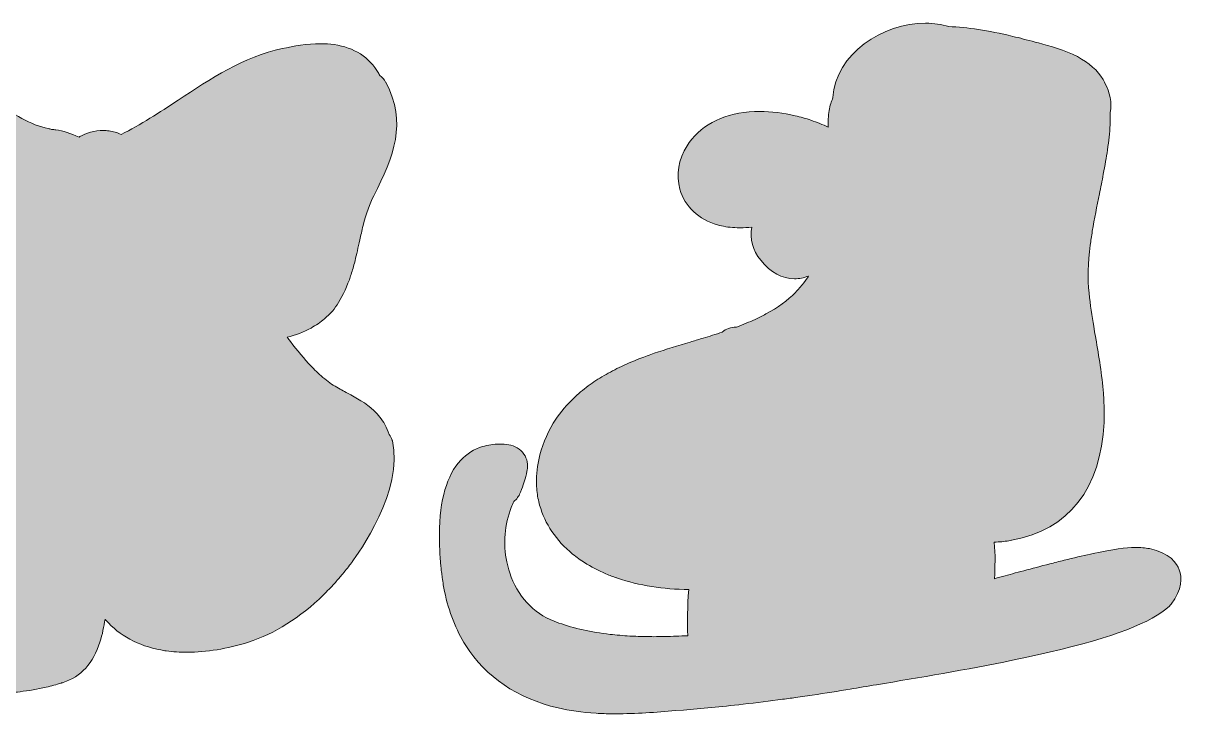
# Model space of a CAD drawing. Header units: inches. Extents: x -812 to 7891, y -3575 to 2748.
# Drawn here: x 4337 to 5096, y -2456 to -2004 of the extents above; entities that cross this region are included whole.
import ezdxf

# ---------------------------------------------------------------- set-up
doc = ezdxf.new("R2010")
doc.units = ezdxf.units.IN
doc.header["$MEASUREMENT"] = 0
doc.layers.add('Layer 1', color=7, linetype='Continuous')

# ---------------------------------------------------------------- blocks, each defined once
blk = doc.blocks.new('block 2')
at = {"layer": 'Layer 1', "true_color": 0xcffff7}
h = blk.add_hatch(color=7, dxfattribs=at)
h.dxf.hatch_style = 2
edge = h.paths.add_edge_path()
edge.add_spline(control_points=[(4610.2, -2359.46), (4609.52, -2351.82), (4609.21, -2344.96), (4609.25, -2338.48), (4609.41, -2315.6), (4614.01, -2299.68), (4623.3, -2289.79), (4627.24, -2285.59), (4632.03, -2282.6), (4637.52, -2280.91), (4640.97, -2279.84), (4644.69, -2279.3), (4648.56, -2279.3), (4650.53, -2279.3), (4652.58, -2279.44), (4654.65, -2279.71), (4658.51, -2280.2), (4662.24, -2282.48), (4664.56, -2285.8), (4666.76, -2288.95), (4667.55, -2292.83), (4666.71, -2296.45), (4666.52, -2297.32), (4666.34, -2298.09), (4666.18, -2298.79), (4664.99, -2303.85), (4664.37, -2305.46), (4662.31, -2310.8), (4662.31, -2310.8), (4662.15, -2311.21), (4662.15, -2311.21), (4661.26, -2313.5), (4659.8, -2315.44), (4657.94, -2316.88), (4657.4, -2318.07), (4656.85, -2319.35), (4656.31, -2320.77), (4651.99, -2331.89), (4650.94, -2344.58), (4653.36, -2356.5), (4653.82, -2358.76), (4654.45, -2361.09), (4655.28, -2363.61), (4660.29, -2378.72), (4670.6, -2389.98), (4684.32, -2395.33), (4685.04, -2395.62), (4685.78, -2395.87), (4686.52, -2396.13), (4686.52, -2396.13), (4687.49, -2396.48), (4687.49, -2396.48), (4697.4, -2400.01), (4708.68, -2402.51), (4721.04, -2403.92), (4725.18, -2404.39), (4729.52, -2404.75), (4733.94, -2405), (4737.61, -2405.2), (4741.15, -2405.33), (4744.49, -2405.38), (4746.23, -2405.41), (4747.97, -2405.43), (4749.72, -2405.43), (4752.14, -2405.43), (4754.65, -2405.4), (4757.18, -2405.35), (4761.81, -2405.25), (4766.7, -2405.06), (4771.95, -2404.78), (4771.5, -2395.57), (4771.7, -2385.9), (4772.61, -2374.54), (4755.87, -2374.41), (4740.17, -2371.91), (4725.91, -2367.11), (4725.68, -2367.03), (4725.44, -2366.96), (4725.21, -2366.89), (4724.65, -2366.71), (4724.1, -2366.54), (4723.56, -2366.34), (4721.34, -2365.55), (4719.06, -2364.63), (4716.42, -2363.45), (4711.47, -2361.24), (4706.81, -2358.67), (4702.57, -2355.81), (4699.83, -2353.96), (4697.15, -2351.89), (4694.59, -2349.64), (4684.2, -2340.54), (4677.19, -2329.26), (4674.31, -2317.02), (4673.59, -2313.92), (4673.11, -2310.57), (4672.91, -2307.05), (4672.56, -2301.2), (4673.02, -2295.32), (4674.27, -2289.56), (4676.11, -2281.09), (4679.32, -2273.05), (4683.81, -2265.66), (4687.13, -2260.2), (4691.2, -2255.07), (4695.91, -2250.39), (4698.84, -2247.48), (4702.06, -2244.69), (4705.48, -2242.11), (4708.71, -2239.66), (4712.16, -2237.33), (4715.74, -2235.19), (4719.29, -2233.06), (4723.07, -2231.02), (4726.97, -2229.14), (4731.21, -2227.09), (4735.67, -2225.15), (4740.6, -2223.23), (4743.95, -2221.93), (4747, -2220.81), (4749.92, -2219.8), (4757.53, -2217.19), (4765.66, -2214.76), (4773.52, -2212.42), (4773.52, -2212.42), (4774.58, -2212.11), (4774.58, -2212.11), (4777.08, -2211.37), (4779.59, -2210.61), (4782.09, -2209.84), (4785.87, -2208.7), (4790.21, -2207.36), (4794.56, -2205.92), (4797, -2203.82), (4800.15, -2202.61), (4803.48, -2202.61), (4803.64, -2202.61), (4803.79, -2202.61), (4803.94, -2202.62), (4808.37, -2200.96), (4812.35, -2199.3), (4816.07, -2197.58), (4818.3, -2196.55), (4820.59, -2195.39), (4823.09, -2194.04), (4830.94, -2189.79), (4837.31, -2185.16), (4842.56, -2179.88), (4844.39, -2178.04), (4846.14, -2176.02), (4847.77, -2173.89), (4848.97, -2172.33), (4850.06, -2170.76), (4851.06, -2169.16), (4848.02, -2170.36), (4844.94, -2170.97), (4841.85, -2170.97), (4833.69, -2170.97), (4826.27, -2166.9), (4819.78, -2158.88), (4814.47, -2152.3), (4812.46, -2144.81), (4813.82, -2137.12), (4811.26, -2137.43), (4808.76, -2137.58), (4806.26, -2137.58), (4805.59, -2137.58), (4804.92, -2137.57), (4804.25, -2137.55), (4800.12, -2137.41), (4796.29, -2136.9), (4792.55, -2135.98), (4792.19, -2135.9), (4791.83, -2135.79), (4791.48, -2135.68), (4779.24, -2132.35), (4770.02, -2123.61), (4766.81, -2112.27), (4764.14, -2102.82), (4765.78, -2092.73), (4771.44, -2083.87), (4772.33, -2082.47), (4773.33, -2081.11), (4774.59, -2079.58), (4784.38, -2067.68), (4799.82, -2061.38), (4819.23, -2061.38), (4826.68, -2061.38), (4834.46, -2062.33), (4842.35, -2064.18), (4845.82, -2065), (4849.28, -2065.98), (4852.62, -2067.11), (4856.54, -2068.43), (4860.34, -2069.94), (4863.96, -2071.61), (4863.88, -2068.11), (4864, -2064.33), (4864.59, -2060.71), (4865.11, -2057.53), (4865.92, -2054.74), (4867.06, -2052.27), (4868.42, -2023.54), (4900.09, -2003.54), (4927.75, -2003.54), (4933.15, -2003.54), (4938.24, -2004.29), (4942.89, -2005.78), (4955.09, -2006.2), (4968.52, -2008.25), (4984.93, -2012.18), (4989.4, -2013.24), (4994.13, -2014.46), (4999.42, -2015.89), (4999.42, -2015.89), (5001.68, -2016.49), (5001.68, -2016.49), (5009.3, -2018.53), (5018.78, -2021.06), (5027.18, -2025.46), (5034.95, -2029.53), (5040.47, -2034.46), (5044.04, -2040.53), (5044.35, -2041.04), (5044.62, -2041.56), (5044.9, -2042.07), (5044.9, -2042.07), (5045.01, -2042.3), (5045.01, -2042.3), (5048.63, -2049.08), (5049.89, -2055.69), (5048.75, -2061.97), (5048.75, -2061.97), (5048.74, -2062.48), (5048.74, -2062.48), (5048.68, -2067.53), (5048.62, -2072.75), (5048.02, -2078.21), (5047.74, -2080.72), (5047.38, -2083.42), (5046.89, -2086.72), (5046.19, -2091.49), (5045.3, -2096.66), (5044.17, -2102.52), (5043.34, -2106.83), (5042.46, -2111.19), (5041.6, -2115.41), (5039.97, -2123.45), (5038.29, -2131.75), (5036.97, -2139.85), (5036.43, -2143.14), (5036, -2146.1), (5035.64, -2148.89), (5034.12, -2160.92), (5033.86, -2170.9), (5034.82, -2180.3), (5035.59, -2187.93), (5036.8, -2195.59), (5037.88, -2202.07), (5037.88, -2202.07), (5038.2, -2204), (5038.2, -2204), (5038.54, -2206.05), (5038.89, -2208.09), (5039.24, -2210.14), (5041.24, -2221.78), (5043.31, -2233.81), (5044.28, -2246.01), (5044.36, -2247.04), (5044.41, -2248.06), (5044.46, -2249.08), (5044.46, -2249.08), (5044.52, -2250.27), (5044.52, -2250.27), (5044.79, -2255.32), (5044.83, -2260.3), (5044.63, -2265.08), (5042.78, -2308.32), (5021.37, -2335.71), (4984.34, -2342.21), (4984.23, -2342.23), (4984.12, -2342.26), (4984, -2342.28), (4983.44, -2342.41), (4982.88, -2342.53), (4982.28, -2342.62), (4979.23, -2343.1), (4976.08, -2343.4), (4972.76, -2343.53), (4973.45, -2351.71), (4973.33, -2359.77), (4972.83, -2367.45), (4975.05, -2366.84), (4977.44, -2366.18), (4979.97, -2365.49), (4987.75, -2363.36), (4999.45, -2360.18), (5011.26, -2357.19), (5014.45, -2356.38), (5017.63, -2355.58), (5020.79, -2354.81), (5026.93, -2353.32), (5032.58, -2352.02), (5037.58, -2350.95), (5050.31, -2348.23), (5059.28, -2346.91), (5065, -2346.91), (5065, -2346.91), (5065.42, -2346.91), (5065.42, -2346.91), (5068.51, -2346.95), (5071.51, -2347.24), (5074.36, -2347.77), (5087.71, -2350.27), (5092.29, -2357.52), (5093.84, -2361.62), (5095.68, -2366.5), (5096.25, -2374.38), (5088.53, -2384.23), (5088.53, -2384.23), (5088.05, -2384.83), (5088.05, -2384.83), (5088.05, -2384.83), (5087.49, -2385.36), (5087.49, -2385.36), (5075.93, -2396.17), (5050.9, -2405.79), (5008.71, -2415.64), (5001.26, -2417.37), (4993.15, -2419.15), (4984.62, -2420.9), (4954.71, -2427.05), (4923.34, -2432.28), (4895.66, -2436.89), (4889.65, -2437.89), (4883.86, -2438.86), (4878.36, -2439.78), (4870.62, -2441.1), (4862.44, -2442.4), (4853.37, -2443.76), (4851.31, -2444.07), (4849.25, -2444.36), (4847.18, -2444.65), (4847.18, -2444.65), (4844, -2445.1), (4844, -2445.1), (4840.7, -2445.57), (4837.4, -2446.02), (4834.09, -2446.47), (4825.67, -2447.6), (4816.94, -2448.68), (4808.16, -2449.68), (4793.18, -2451.37), (4780.78, -2452.58), (4769.13, -2453.49), (4769.13, -2453.49), (4764.01, -2453.9), (4764.01, -2453.9), (4751.2, -2454.92), (4737.95, -2455.97), (4724.63, -2455.97), (4723.92, -2455.97), (4723.21, -2455.97), (4722.51, -2455.96), (4719.02, -2455.93), (4715.47, -2455.81), (4711.94, -2455.6), (4702.65, -2455.04), (4694.51, -2453.91), (4687.04, -2452.14), (4660.05, -2445.77), (4639.69, -2432.01), (4626.54, -2411.25), (4620.04, -2401), (4615.36, -2389.1), (4612.61, -2375.86), (4612.02, -2373.04), (4611.51, -2370.06), (4611.06, -2366.75), (4610.97, -2366.15), (4610.9, -2365.53), (4610.83, -2364.92), (4610.83, -2364.92), (4610.75, -2364.14), (4610.75, -2364.14), (4610.75, -2364.14), (4610.6, -2362.96), (4610.6, -2362.96), (4610.45, -2361.81), (4610.3, -2360.65), (4610.2, -2359.46)], knot_values=[0, 0, 0, 0, 1, 1, 1, 2, 2, 2, 3, 3, 3, 4, 4, 4, 5, 5, 5, 6, 6, 6, 7, 7, 7, 8, 8, 8, 9, 9, 9, 10, 10, 10, 11, 11, 11, 12, 12, 12, 13, 13, 13, 14, 14, 14, 15, 15, 15, 16, 16, 16, 17, 17, 17, 18, 18, 18, 19, 19, 19, 20, 20, 20, 21, 21, 21, 22, 22, 22, 23, 23, 23, 24, 24, 24, 25, 25, 25, 26, 26, 26, 27, 27, 27, 28, 28, 28, 29, 29, 29, 30, 30, 30, 31, 31, 31, 32, 32, 32, 33, 33, 33, 34, 34, 34, 35, 35, 35, 36, 36, 36, 37, 37, 37, 38, 38, 38, 39, 39, 39, 40, 40, 40, 41, 41, 41, 42, 42, 42, 43, 43, 43, 44, 44, 44, 45, 45, 45, 46, 46, 46, 47, 47, 47, 48, 48, 48, 49, 49, 49, 50, 50, 50, 51, 51, 51, 52, 52, 52, 53, 53, 53, 54, 54, 54, 55, 55, 55, 56, 56, 56, 57, 57, 57, 58, 58, 58, 59, 59, 59, 60, 60, 60, 61, 61, 61, 62, 62, 62, 63, 63, 63, 64, 64, 64, 65, 65, 65, 66, 66, 66, 67, 67, 67, 68, 68, 68, 69, 69, 69, 70, 70, 70, 71, 71, 71, 72, 72, 72, 73, 73, 73, 74, 74, 74, 75, 75, 75, 76, 76, 76, 77, 77, 77, 78, 78, 78, 79, 79, 79, 80, 80, 80, 81, 81, 81, 82, 82, 82, 83, 83, 83, 84, 84, 84, 85, 85, 85, 86, 86, 86, 87, 87, 87, 88, 88, 88, 89, 89, 89, 90, 90, 90, 91, 91, 91, 92, 92, 92, 93, 93, 93, 94, 94, 94, 95, 95, 95, 96, 96, 96, 97, 97, 97, 98, 98, 98, 99, 99, 99, 100, 100, 100, 101, 101, 101, 102, 102, 102, 103, 103, 103, 104, 104, 104, 105, 105, 105, 106, 106, 106, 107, 107, 107, 108, 108, 108, 109, 109, 109, 110, 110, 110, 111, 111, 111, 112, 112, 112, 113, 113, 113, 114, 114, 114, 115, 115, 115, 116, 116, 116, 117, 117, 117, 118, 118, 118, 119, 119, 119, 120, 120, 120, 121, 121, 121, 122, 122, 122, 123, 123, 123, 124, 124, 124, 125, 125, 125, 126, 126, 126, 127, 127, 127, 128, 128, 128, 129, 129, 129, 130, 130, 130, 130], degree=3, periodic=1)
h = blk.add_hatch(color=7, dxfattribs=at)
h.dxf.hatch_style = 2
edge = h.paths.add_edge_path()
edge.add_spline(control_points=[(4140.54, -2320.09), (4140.7, -2309.99), (4143.23, -2300.75), (4147.67, -2294.03), (4152.99, -2285.9), (4161.09, -2281.22), (4170.58, -2280.79), (4171.17, -2280.56), (4171.8, -2280.28), (4172.49, -2279.96), (4177.67, -2277.52), (4183.14, -2273.09), (4188.77, -2266.79), (4190.64, -2264.7), (4192.54, -2262.39), (4194.57, -2259.75), (4200.95, -2251.42), (4206.84, -2241.95), (4212.04, -2233.59), (4214.56, -2229.52), (4217.4, -2224.96), (4220.15, -2220.83), (4214.16, -2222.14), (4206.91, -2223.24), (4199.39, -2223.24), (4196.02, -2223.24), (4192.75, -2223.02), (4189.67, -2222.58), (4182.59, -2221.56), (4176.37, -2219.27), (4171.17, -2215.78), (4168.13, -2213.73), (4165.73, -2211.6), (4163.83, -2209.27), (4156.72, -2200.55), (4154.55, -2190.55), (4157.22, -2178.71), (4158.65, -2172.35), (4161.25, -2166.23), (4163.77, -2160.31), (4164.5, -2158.57), (4165.24, -2156.81), (4165.96, -2155.07), (4166.03, -2154.9), (4166.1, -2154.65), (4166.18, -2154.39), (4166.3, -2154.04), (4166.41, -2153.69), (4166.53, -2153.34), (4166.62, -2153.07), (4166.72, -2152.79), (4166.82, -2152.52), (4166.93, -2152.21), (4167.05, -2151.9), (4167.14, -2151.58), (4168.15, -2148), (4168.63, -2144.1), (4168.62, -2139.43), (4166.78, -2135.71), (4166.91, -2132.13), (4168.03, -2129.2), (4167.96, -2128.35), (4167.89, -2127.52), (4167.83, -2126.95), (4167.11, -2119.02), (4166.29, -2110.04), (4167.93, -2100.65), (4170.56, -2085.52), (4174.82, -2071.78), (4181.72, -2056.15), (4182.13, -2053.47), (4182.92, -2050.79), (4184.07, -2048.16), (4187.92, -2039.6), (4193.84, -2032.98), (4201.7, -2028.44), (4204.78, -2026.66), (4208.09, -2025.22), (4211.54, -2024.17), (4217.22, -2022.44), (4223.6, -2021.56), (4230.5, -2021.56), (4234.74, -2021.56), (4239.23, -2021.89), (4243.84, -2022.55), (4246.93, -2022.97), (4250.21, -2023.58), (4253.54, -2024.37), (4271.27, -2028.49), (4287.21, -2037.37), (4302.63, -2045.98), (4302.63, -2045.98), (4303.49, -2046.44), (4303.49, -2046.44), (4308.15, -2049.06), (4313.03, -2052.16), (4317.75, -2055.16), (4329.62, -2062.7), (4341.88, -2070.5), (4353, -2072.54), (4353.79, -2072.69), (4354.47, -2072.89), (4355.05, -2073.1), (4356.07, -2073.17), (4357.03, -2073.28), (4357.95, -2073.42), (4362.7, -2074.09), (4367.72, -2075.63), (4373.17, -2078.11), (4373.82, -2077.73), (4374.49, -2077.38), (4375.18, -2077.06), (4377.08, -2076.15), (4378.9, -2075.47), (4380.74, -2074.96), (4383.46, -2074.19), (4386.23, -2073.8), (4388.96, -2073.8), (4390.23, -2073.8), (4391.52, -2073.89), (4392.78, -2074.06), (4395.53, -2074.45), (4398.17, -2075.23), (4400.67, -2076.39), (4413.47, -2070.2), (4425.92, -2061.96), (4438, -2053.97), (4438, -2053.97), (4438.12, -2053.89), (4438.12, -2053.89), (4459.21, -2039.96), (4481.02, -2025.55), (4506.26, -2020.18), (4513.74, -2018.6), (4522.57, -2016.98), (4531.44, -2016.98), (4534.51, -2016.98), (4537.46, -2017.18), (4540.22, -2017.57), (4553.39, -2019.43), (4563.23, -2025.77), (4569.45, -2036.42), (4569.72, -2036.89), (4569.95, -2037.32), (4570.16, -2037.72), (4571.74, -2038.9), (4573.06, -2040.4), (4574.02, -2042.13), (4574.02, -2042.13), (4574.1, -2042.27), (4574.1, -2042.27), (4588.23, -2068.76), (4579.31, -2090.69), (4566.18, -2116.62), (4563.46, -2121.98), (4561.33, -2128.01), (4559.26, -2136.16), (4558.43, -2139.46), (4557.69, -2142.73), (4557.08, -2145.5), (4557.08, -2145.5), (4556.64, -2147.5), (4556.64, -2147.5), (4555.6, -2152.23), (4554.65, -2156.48), (4553.52, -2160.8), (4552.77, -2163.66), (4551.95, -2166.46), (4551.07, -2169.11), (4548.87, -2175.76), (4546.28, -2181.48), (4543.17, -2186.6), (4540.82, -2190.45), (4537.72, -2194.02), (4533.96, -2197.2), (4531.3, -2199.45), (4528.34, -2201.47), (4525.13, -2203.22), (4520.31, -2205.86), (4514.92, -2207.9), (4509.4, -2209.21), (4509.57, -2209.43), (4509.75, -2209.66), (4509.92, -2209.88), (4514.47, -2215.72), (4518.92, -2221.37), (4523.55, -2226.47), (4526.37, -2229.58), (4529.05, -2232.24), (4531.73, -2234.59), (4534.92, -2237.39), (4537.9, -2239.59), (4540.84, -2241.33), (4543.81, -2243.08), (4546.72, -2244.66), (4548.93, -2245.84), (4554.67, -2248.92), (4561.14, -2252.39), (4566.42, -2257.38), (4569.23, -2260.04), (4571.6, -2263.1), (4573.47, -2266.47), (4574.66, -2268.63), (4575.62, -2270.74), (4576.36, -2272.89), (4577.19, -2274.06), (4577.82, -2275.33), (4578.25, -2276.7), (4578.25, -2276.7), (4578.33, -2276.97), (4578.33, -2276.97), (4578.33, -2276.97), (4578.4, -2277.24), (4578.4, -2277.24), (4586.35, -2309.03), (4555.6, -2351.7), (4552.07, -2356.46), (4552.07, -2356.46), (4551.77, -2356.87), (4551.77, -2356.87), (4551.55, -2357.17), (4551.32, -2357.48), (4551.11, -2357.75), (4549.24, -2360.21), (4547.24, -2362.72), (4545.15, -2365.19), (4543.7, -2366.93), (4542.11, -2368.74), (4540.44, -2370.58), (4538.14, -2373.12), (4535.74, -2375.61), (4533.31, -2377.98), (4517.87, -2393.12), (4501.31, -2403.55), (4484.11, -2409), (4470.14, -2413.42), (4456.61, -2415.66), (4443.9, -2415.66), (4439.23, -2415.66), (4434.66, -2415.35), (4430.33, -2414.73), (4429.17, -2414.57), (4427.98, -2414.37), (4426.81, -2414.16), (4411.95, -2411.4), (4399.49, -2404.65), (4390.79, -2394.63), (4390.6, -2394.41), (4390.41, -2394.19), (4390.22, -2393.97), (4389.44, -2398.83), (4388.44, -2403.94), (4386.85, -2408.93), (4382.43, -2422.79), (4374.35, -2431.71), (4362.82, -2435.45), (4362.46, -2435.57), (4362.08, -2435.67), (4361.7, -2435.78), (4361.7, -2435.78), (4361.41, -2435.86), (4361.41, -2435.86), (4358.33, -2436.83), (4355.1, -2437.7), (4351.55, -2438.54), (4345.98, -2439.85), (4340.24, -2440.84), (4334.49, -2441.5), (4332.3, -2441.75), (4329.96, -2442.01), (4327.53, -2442.18), (4324.28, -2442.41), (4320.76, -2442.52), (4316.79, -2442.54), (4316.79, -2442.54), (4316.16, -2442.54), (4316.16, -2442.54), (4313.23, -2442.54), (4310.17, -2442.46), (4307.07, -2442.3), (4301.19, -2441.99), (4295.71, -2441.47), (4290.34, -2440.7), (4264.75, -2437.07), (4238.3, -2428.07), (4213.86, -2414.66), (4200.97, -2407.6), (4188.96, -2399.51), (4178.17, -2390.62), (4175.38, -2388.33), (4172.5, -2385.68), (4169.63, -2382.75), (4160.76, -2373.74), (4140.18, -2349.6), (4140.54, -2320.09)], knot_values=[0, 0, 0, 0, 1, 1, 1, 2, 2, 2, 3, 3, 3, 4, 4, 4, 5, 5, 5, 6, 6, 6, 7, 7, 7, 8, 8, 8, 9, 9, 9, 10, 10, 10, 11, 11, 11, 12, 12, 12, 13, 13, 13, 14, 14, 14, 15, 15, 15, 16, 16, 16, 17, 17, 17, 18, 18, 18, 19, 19, 19, 20, 20, 20, 21, 21, 21, 22, 22, 22, 23, 23, 23, 24, 24, 24, 25, 25, 25, 26, 26, 26, 27, 27, 27, 28, 28, 28, 29, 29, 29, 30, 30, 30, 31, 31, 31, 32, 32, 32, 33, 33, 33, 34, 34, 34, 35, 35, 35, 36, 36, 36, 37, 37, 37, 38, 38, 38, 39, 39, 39, 40, 40, 40, 41, 41, 41, 42, 42, 42, 43, 43, 43, 44, 44, 44, 45, 45, 45, 46, 46, 46, 47, 47, 47, 48, 48, 48, 49, 49, 49, 50, 50, 50, 51, 51, 51, 52, 52, 52, 53, 53, 53, 54, 54, 54, 55, 55, 55, 56, 56, 56, 57, 57, 57, 58, 58, 58, 59, 59, 59, 60, 60, 60, 61, 61, 61, 62, 62, 62, 63, 63, 63, 64, 64, 64, 65, 65, 65, 66, 66, 66, 67, 67, 67, 68, 68, 68, 69, 69, 69, 70, 70, 70, 71, 71, 71, 72, 72, 72, 73, 73, 73, 74, 74, 74, 75, 75, 75, 76, 76, 76, 77, 77, 77, 78, 78, 78, 79, 79, 79, 80, 80, 80, 81, 81, 81, 82, 82, 82, 83, 83, 83, 84, 84, 84, 85, 85, 85, 86, 86, 86, 87, 87, 87, 88, 88, 88, 89, 89, 89, 90, 90, 90, 91, 91, 91, 92, 92, 92, 93, 93, 93, 94, 94, 94, 95, 95, 95, 96, 96, 96, 97, 97, 97, 98, 98, 98, 98], degree=3, periodic=1)
at = {"layer": 'Layer 1', "lineweight": 0}
for points, knots in [([(4610.2, -2359.46), (4609.52, -2351.82), (4609.21, -2344.96), (4609.25, -2338.48), (4609.41, -2315.6), (4614.01, -2299.68), (4623.3, -2289.79), (4627.24, -2285.59), (4632.03, -2282.6), (4637.52, -2280.91), (4640.97, -2279.84), (4644.69, -2279.3), (4648.56, -2279.3), (4650.53, -2279.3), (4652.58, -2279.44), (4654.65, -2279.71), (4658.51, -2280.2), (4662.24, -2282.48), (4664.56, -2285.8), (4666.76, -2288.95), (4667.55, -2292.83), (4666.71, -2296.45), (4666.52, -2297.32), (4666.34, -2298.09), (4666.18, -2298.79), (4664.99, -2303.85), (4664.37, -2305.46), (4662.31, -2310.8), (4662.31, -2310.8), (4662.15, -2311.21), (4662.15, -2311.21), (4661.26, -2313.5), (4659.8, -2315.44), (4657.94, -2316.88), (4657.4, -2318.07), (4656.85, -2319.35), (4656.31, -2320.77), (4651.99, -2331.89), (4650.94, -2344.58), (4653.36, -2356.5), (4653.82, -2358.76), (4654.45, -2361.09), (4655.28, -2363.61), (4660.29, -2378.72), (4670.6, -2389.98), (4684.32, -2395.33), (4685.04, -2395.62), (4685.78, -2395.87), (4686.52, -2396.13), (4686.52, -2396.13), (4687.49, -2396.48), (4687.49, -2396.48), (4697.4, -2400.01), (4708.68, -2402.51), (4721.04, -2403.92), (4725.18, -2404.39), (4729.52, -2404.75), (4733.94, -2405), (4737.61, -2405.2), (4741.15, -2405.33), (4744.49, -2405.38), (4746.23, -2405.41), (4747.97, -2405.43), (4749.72, -2405.43), (4752.14, -2405.43), (4754.65, -2405.4), (4757.18, -2405.35), (4761.81, -2405.25), (4766.7, -2405.06), (4771.95, -2404.78), (4771.5, -2395.57), (4771.7, -2385.9), (4772.61, -2374.54), (4755.87, -2374.41), (4740.17, -2371.91), (4725.91, -2367.11), (4725.68, -2367.03), (4725.44, -2366.96), (4725.21, -2366.89), (4724.65, -2366.71), (4724.1, -2366.54), (4723.56, -2366.34), (4721.34, -2365.55), (4719.06, -2364.63), (4716.42, -2363.45), (4711.47, -2361.24), (4706.81, -2358.67), (4702.57, -2355.81), (4699.83, -2353.96), (4697.15, -2351.89), (4694.59, -2349.64), (4684.2, -2340.54), (4677.19, -2329.26), (4674.31, -2317.02), (4673.59, -2313.92), (4673.11, -2310.57), (4672.91, -2307.05), (4672.56, -2301.2), (4673.02, -2295.32), (4674.27, -2289.56), (4676.11, -2281.09), (4679.32, -2273.05), (4683.81, -2265.66), (4687.13, -2260.2), (4691.2, -2255.07), (4695.91, -2250.39), (4698.84, -2247.48), (4702.06, -2244.69), (4705.48, -2242.11), (4708.71, -2239.66), (4712.16, -2237.33), (4715.74, -2235.19), (4719.29, -2233.06), (4723.07, -2231.02), (4726.97, -2229.14), (4731.21, -2227.09), (4735.67, -2225.15), (4740.6, -2223.23), (4743.95, -2221.93), (4747, -2220.81), (4749.92, -2219.8), (4757.53, -2217.19), (4765.66, -2214.76), (4773.52, -2212.42), (4773.52, -2212.42), (4774.58, -2212.11), (4774.58, -2212.11), (4777.08, -2211.37), (4779.59, -2210.61), (4782.09, -2209.84), (4785.87, -2208.7), (4790.21, -2207.36), (4794.56, -2205.92), (4797, -2203.82), (4800.15, -2202.61), (4803.48, -2202.61), (4803.64, -2202.61), (4803.79, -2202.61), (4803.94, -2202.62), (4808.37, -2200.96), (4812.35, -2199.3), (4816.07, -2197.58), (4818.3, -2196.55), (4820.59, -2195.39), (4823.09, -2194.04), (4830.94, -2189.79), (4837.31, -2185.16), (4842.56, -2179.88), (4844.39, -2178.04), (4846.14, -2176.02), (4847.77, -2173.89), (4848.97, -2172.33), (4850.06, -2170.76), (4851.06, -2169.16), (4848.02, -2170.36), (4844.94, -2170.97), (4841.85, -2170.97), (4833.69, -2170.97), (4826.27, -2166.9), (4819.78, -2158.88), (4814.47, -2152.3), (4812.46, -2144.81), (4813.82, -2137.12), (4811.26, -2137.43), (4808.76, -2137.58), (4806.26, -2137.58), (4805.59, -2137.58), (4804.92, -2137.57), (4804.25, -2137.55), (4800.12, -2137.41), (4796.29, -2136.9), (4792.55, -2135.98), (4792.19, -2135.9), (4791.83, -2135.79), (4791.48, -2135.68), (4779.24, -2132.35), (4770.02, -2123.61), (4766.81, -2112.27), (4764.14, -2102.82), (4765.78, -2092.73), (4771.44, -2083.87), (4772.33, -2082.47), (4773.33, -2081.11), (4774.59, -2079.58), (4784.38, -2067.68), (4799.82, -2061.38), (4819.23, -2061.38), (4826.68, -2061.38), (4834.46, -2062.33), (4842.35, -2064.18), (4845.82, -2065), (4849.28, -2065.98), (4852.62, -2067.11), (4856.54, -2068.43), (4860.34, -2069.94), (4863.96, -2071.61), (4863.88, -2068.11), (4864, -2064.33), (4864.59, -2060.71), (4865.11, -2057.53), (4865.92, -2054.74), (4867.06, -2052.27), (4868.42, -2023.54), (4900.09, -2003.54), (4927.75, -2003.54), (4933.15, -2003.54), (4938.24, -2004.29), (4942.89, -2005.78), (4955.09, -2006.2), (4968.52, -2008.25), (4984.93, -2012.18), (4989.4, -2013.24), (4994.13, -2014.46), (4999.42, -2015.89), (4999.42, -2015.89), (5001.68, -2016.49), (5001.68, -2016.49), (5009.3, -2018.53), (5018.78, -2021.06), (5027.18, -2025.46), (5034.95, -2029.53), (5040.47, -2034.46), (5044.04, -2040.53), (5044.35, -2041.04), (5044.62, -2041.56), (5044.9, -2042.07), (5044.9, -2042.07), (5045.01, -2042.3), (5045.01, -2042.3), (5048.63, -2049.08), (5049.89, -2055.69), (5048.75, -2061.97), (5048.75, -2061.97), (5048.74, -2062.48), (5048.74, -2062.48), (5048.68, -2067.53), (5048.62, -2072.75), (5048.02, -2078.21), (5047.74, -2080.72), (5047.38, -2083.42), (5046.89, -2086.72), (5046.19, -2091.49), (5045.3, -2096.66), (5044.17, -2102.52), (5043.34, -2106.83), (5042.46, -2111.19), (5041.6, -2115.41), (5039.97, -2123.45), (5038.29, -2131.75), (5036.97, -2139.85), (5036.43, -2143.14), (5036, -2146.1), (5035.64, -2148.89), (5034.12, -2160.92), (5033.86, -2170.9), (5034.82, -2180.3), (5035.59, -2187.93), (5036.8, -2195.59), (5037.88, -2202.07), (5037.88, -2202.07), (5038.2, -2204), (5038.2, -2204), (5038.54, -2206.05), (5038.89, -2208.09), (5039.24, -2210.14), (5041.24, -2221.78), (5043.31, -2233.81), (5044.28, -2246.01), (5044.36, -2247.04), (5044.41, -2248.06), (5044.46, -2249.08), (5044.46, -2249.08), (5044.52, -2250.27), (5044.52, -2250.27), (5044.79, -2255.32), (5044.83, -2260.3), (5044.63, -2265.08), (5042.78, -2308.32), (5021.37, -2335.71), (4984.34, -2342.21), (4984.23, -2342.23), (4984.12, -2342.26), (4984, -2342.28), (4983.44, -2342.41), (4982.88, -2342.53), (4982.28, -2342.62), (4979.23, -2343.1), (4976.08, -2343.4), (4972.76, -2343.53), (4973.45, -2351.71), (4973.33, -2359.77), (4972.83, -2367.45), (4975.05, -2366.84), (4977.44, -2366.18), (4979.97, -2365.49), (4987.75, -2363.36), (4999.45, -2360.18), (5011.26, -2357.19), (5014.45, -2356.38), (5017.63, -2355.58), (5020.79, -2354.81), (5026.93, -2353.32), (5032.58, -2352.02), (5037.58, -2350.95), (5050.31, -2348.23), (5059.28, -2346.91), (5065, -2346.91), (5065, -2346.91), (5065.42, -2346.91), (5065.42, -2346.91), (5068.51, -2346.95), (5071.51, -2347.24), (5074.36, -2347.77), (5087.71, -2350.27), (5092.29, -2357.52), (5093.84, -2361.62), (5095.68, -2366.5), (5096.25, -2374.38), (5088.53, -2384.23), (5088.53, -2384.23), (5088.05, -2384.83), (5088.05, -2384.83), (5088.05, -2384.83), (5087.49, -2385.36), (5087.49, -2385.36), (5075.93, -2396.17), (5050.9, -2405.79), (5008.71, -2415.64), (5001.26, -2417.37), (4993.15, -2419.15), (4984.62, -2420.9), (4954.71, -2427.05), (4923.34, -2432.28), (4895.66, -2436.89), (4889.65, -2437.89), (4883.86, -2438.86), (4878.36, -2439.78), (4870.62, -2441.1), (4862.44, -2442.4), (4853.37, -2443.76), (4851.31, -2444.07), (4849.25, -2444.36), (4847.18, -2444.65), (4847.18, -2444.65), (4844, -2445.1), (4844, -2445.1), (4840.7, -2445.57), (4837.4, -2446.02), (4834.09, -2446.47), (4825.67, -2447.6), (4816.94, -2448.68), (4808.16, -2449.68), (4793.18, -2451.37), (4780.78, -2452.58), (4769.13, -2453.49), (4769.13, -2453.49), (4764.01, -2453.9), (4764.01, -2453.9), (4751.2, -2454.92), (4737.95, -2455.97), (4724.63, -2455.97), (4723.92, -2455.97), (4723.21, -2455.97), (4722.51, -2455.96), (4719.02, -2455.93), (4715.47, -2455.81), (4711.94, -2455.6), (4702.65, -2455.04), (4694.51, -2453.91), (4687.04, -2452.14), (4660.05, -2445.77), (4639.69, -2432.01), (4626.54, -2411.25), (4620.04, -2401), (4615.36, -2389.1), (4612.61, -2375.86), (4612.02, -2373.04), (4611.51, -2370.06), (4611.06, -2366.75), (4610.97, -2366.15), (4610.9, -2365.53), (4610.83, -2364.92), (4610.83, -2364.92), (4610.75, -2364.14), (4610.75, -2364.14), (4610.75, -2364.14), (4610.6, -2362.96), (4610.6, -2362.96), (4610.45, -2361.81), (4610.3, -2360.65), (4610.2, -2359.46)], [0, 0, 0, 0, 1, 1, 1, 2, 2, 2, 3, 3, 3, 4, 4, 4, 5, 5, 5, 6, 6, 6, 7, 7, 7, 8, 8, 8, 9, 9, 9, 10, 10, 10, 11, 11, 11, 12, 12, 12, 13, 13, 13, 14, 14, 14, 15, 15, 15, 16, 16, 16, 17, 17, 17, 18, 18, 18, 19, 19, 19, 20, 20, 20, 21, 21, 21, 22, 22, 22, 23, 23, 23, 24, 24, 24, 25, 25, 25, 26, 26, 26, 27, 27, 27, 28, 28, 28, 29, 29, 29, 30, 30, 30, 31, 31, 31, 32, 32, 32, 33, 33, 33, 34, 34, 34, 35, 35, 35, 36, 36, 36, 37, 37, 37, 38, 38, 38, 39, 39, 39, 40, 40, 40, 41, 41, 41, 42, 42, 42, 43, 43, 43, 44, 44, 44, 45, 45, 45, 46, 46, 46, 47, 47, 47, 48, 48, 48, 49, 49, 49, 50, 50, 50, 51, 51, 51, 52, 52, 52, 53, 53, 53, 54, 54, 54, 55, 55, 55, 56, 56, 56, 57, 57, 57, 58, 58, 58, 59, 59, 59, 60, 60, 60, 61, 61, 61, 62, 62, 62, 63, 63, 63, 64, 64, 64, 65, 65, 65, 66, 66, 66, 67, 67, 67, 68, 68, 68, 69, 69, 69, 70, 70, 70, 71, 71, 71, 72, 72, 72, 73, 73, 73, 74, 74, 74, 75, 75, 75, 76, 76, 76, 77, 77, 77, 78, 78, 78, 79, 79, 79, 80, 80, 80, 81, 81, 81, 82, 82, 82, 83, 83, 83, 84, 84, 84, 85, 85, 85, 86, 86, 86, 87, 87, 87, 88, 88, 88, 89, 89, 89, 90, 90, 90, 91, 91, 91, 92, 92, 92, 93, 93, 93, 94, 94, 94, 95, 95, 95, 96, 96, 96, 97, 97, 97, 98, 98, 98, 99, 99, 99, 100, 100, 100, 101, 101, 101, 102, 102, 102, 103, 103, 103, 104, 104, 104, 105, 105, 105, 106, 106, 106, 107, 107, 107, 108, 108, 108, 109, 109, 109, 110, 110, 110, 111, 111, 111, 112, 112, 112, 113, 113, 113, 114, 114, 114, 115, 115, 115, 116, 116, 116, 117, 117, 117, 118, 118, 118, 119, 119, 119, 120, 120, 120, 121, 121, 121, 122, 122, 122, 123, 123, 123, 124, 124, 124, 125, 125, 125, 126, 126, 126, 127, 127, 127, 128, 128, 128, 129, 129, 129, 130, 130, 130, 130]), ([(4140.54, -2320.09), (4140.7, -2309.99), (4143.23, -2300.75), (4147.67, -2294.03), (4152.99, -2285.9), (4161.09, -2281.22), (4170.58, -2280.79), (4171.17, -2280.56), (4171.8, -2280.28), (4172.49, -2279.96), (4177.67, -2277.52), (4183.14, -2273.09), (4188.77, -2266.79), (4190.64, -2264.7), (4192.54, -2262.39), (4194.57, -2259.75), (4200.95, -2251.42), (4206.84, -2241.95), (4212.04, -2233.59), (4214.56, -2229.52), (4217.4, -2224.96), (4220.15, -2220.83), (4214.16, -2222.14), (4206.91, -2223.24), (4199.39, -2223.24), (4196.02, -2223.24), (4192.75, -2223.02), (4189.67, -2222.58), (4182.59, -2221.56), (4176.37, -2219.27), (4171.17, -2215.78), (4168.13, -2213.73), (4165.73, -2211.6), (4163.83, -2209.27), (4156.72, -2200.55), (4154.55, -2190.55), (4157.22, -2178.71), (4158.65, -2172.35), (4161.25, -2166.23), (4163.77, -2160.31), (4164.5, -2158.57), (4165.24, -2156.81), (4165.96, -2155.07), (4166.03, -2154.9), (4166.1, -2154.65), (4166.18, -2154.39), (4166.3, -2154.04), (4166.41, -2153.69), (4166.53, -2153.34), (4166.62, -2153.07), (4166.72, -2152.79), (4166.82, -2152.52), (4166.93, -2152.21), (4167.05, -2151.9), (4167.14, -2151.58), (4168.15, -2148), (4168.63, -2144.1), (4168.62, -2139.43), (4166.78, -2135.71), (4166.91, -2132.13), (4168.03, -2129.2), (4167.96, -2128.35), (4167.89, -2127.52), (4167.83, -2126.95), (4167.11, -2119.02), (4166.29, -2110.04), (4167.93, -2100.65), (4170.56, -2085.52), (4174.82, -2071.78), (4181.72, -2056.15), (4182.13, -2053.47), (4182.92, -2050.79), (4184.07, -2048.16), (4187.92, -2039.6), (4193.84, -2032.98), (4201.7, -2028.44), (4204.78, -2026.66), (4208.09, -2025.22), (4211.54, -2024.17), (4217.22, -2022.44), (4223.6, -2021.56), (4230.5, -2021.56), (4234.74, -2021.56), (4239.23, -2021.89), (4243.84, -2022.55), (4246.93, -2022.97), (4250.21, -2023.58), (4253.54, -2024.37), (4271.27, -2028.49), (4287.21, -2037.37), (4302.63, -2045.98), (4302.63, -2045.98), (4303.49, -2046.44), (4303.49, -2046.44), (4308.15, -2049.06), (4313.03, -2052.16), (4317.75, -2055.16), (4329.62, -2062.7), (4341.88, -2070.5), (4353, -2072.54), (4353.79, -2072.69), (4354.47, -2072.89), (4355.05, -2073.1), (4356.07, -2073.17), (4357.03, -2073.28), (4357.95, -2073.42), (4362.7, -2074.09), (4367.72, -2075.63), (4373.17, -2078.11), (4373.82, -2077.73), (4374.49, -2077.38), (4375.18, -2077.06), (4377.08, -2076.15), (4378.9, -2075.47), (4380.74, -2074.96), (4383.46, -2074.19), (4386.23, -2073.8), (4388.96, -2073.8), (4390.23, -2073.8), (4391.52, -2073.89), (4392.78, -2074.06), (4395.53, -2074.45), (4398.17, -2075.23), (4400.67, -2076.39), (4413.47, -2070.2), (4425.92, -2061.96), (4438, -2053.97), (4438, -2053.97), (4438.12, -2053.89), (4438.12, -2053.89), (4459.21, -2039.96), (4481.02, -2025.55), (4506.26, -2020.18), (4513.74, -2018.6), (4522.57, -2016.98), (4531.44, -2016.98), (4534.51, -2016.98), (4537.46, -2017.18), (4540.22, -2017.57), (4553.39, -2019.43), (4563.23, -2025.77), (4569.45, -2036.42), (4569.72, -2036.89), (4569.95, -2037.32), (4570.16, -2037.72), (4571.74, -2038.9), (4573.06, -2040.4), (4574.02, -2042.13), (4574.02, -2042.13), (4574.1, -2042.27), (4574.1, -2042.27), (4588.23, -2068.76), (4579.31, -2090.69), (4566.18, -2116.62), (4563.46, -2121.98), (4561.33, -2128.01), (4559.26, -2136.16), (4558.43, -2139.46), (4557.69, -2142.73), (4557.08, -2145.5), (4557.08, -2145.5), (4556.64, -2147.5), (4556.64, -2147.5), (4555.6, -2152.23), (4554.65, -2156.48), (4553.52, -2160.8), (4552.77, -2163.66), (4551.95, -2166.46), (4551.07, -2169.11), (4548.87, -2175.76), (4546.28, -2181.48), (4543.17, -2186.6), (4540.82, -2190.45), (4537.72, -2194.02), (4533.96, -2197.2), (4531.3, -2199.45), (4528.34, -2201.47), (4525.13, -2203.22), (4520.31, -2205.86), (4514.92, -2207.9), (4509.4, -2209.21), (4509.57, -2209.43), (4509.75, -2209.66), (4509.92, -2209.88), (4514.47, -2215.72), (4518.92, -2221.37), (4523.55, -2226.47), (4526.37, -2229.58), (4529.05, -2232.24), (4531.73, -2234.59), (4534.92, -2237.39), (4537.9, -2239.59), (4540.84, -2241.33), (4543.81, -2243.08), (4546.72, -2244.66), (4548.93, -2245.84), (4554.67, -2248.92), (4561.14, -2252.39), (4566.42, -2257.38), (4569.23, -2260.04), (4571.6, -2263.1), (4573.47, -2266.47), (4574.66, -2268.63), (4575.62, -2270.74), (4576.36, -2272.89), (4577.19, -2274.06), (4577.82, -2275.33), (4578.25, -2276.7), (4578.25, -2276.7), (4578.33, -2276.97), (4578.33, -2276.97), (4578.33, -2276.97), (4578.4, -2277.24), (4578.4, -2277.24), (4586.35, -2309.03), (4555.6, -2351.7), (4552.07, -2356.46), (4552.07, -2356.46), (4551.77, -2356.87), (4551.77, -2356.87), (4551.55, -2357.17), (4551.32, -2357.48), (4551.11, -2357.75), (4549.24, -2360.21), (4547.24, -2362.72), (4545.15, -2365.19), (4543.7, -2366.93), (4542.11, -2368.74), (4540.44, -2370.58), (4538.14, -2373.12), (4535.74, -2375.61), (4533.31, -2377.98), (4517.87, -2393.12), (4501.31, -2403.55), (4484.11, -2409), (4470.14, -2413.42), (4456.61, -2415.66), (4443.9, -2415.66), (4439.23, -2415.66), (4434.66, -2415.35), (4430.33, -2414.73), (4429.17, -2414.57), (4427.98, -2414.37), (4426.81, -2414.16), (4411.95, -2411.4), (4399.49, -2404.65), (4390.79, -2394.63), (4390.6, -2394.41), (4390.41, -2394.19), (4390.22, -2393.97), (4389.44, -2398.83), (4388.44, -2403.94), (4386.85, -2408.93), (4382.43, -2422.79), (4374.35, -2431.71), (4362.82, -2435.45), (4362.46, -2435.57), (4362.08, -2435.67), (4361.7, -2435.78), (4361.7, -2435.78), (4361.41, -2435.86), (4361.41, -2435.86), (4358.33, -2436.83), (4355.1, -2437.7), (4351.55, -2438.54), (4345.98, -2439.85), (4340.24, -2440.84), (4334.49, -2441.5), (4332.3, -2441.75), (4329.96, -2442.01), (4327.53, -2442.18), (4324.28, -2442.41), (4320.76, -2442.52), (4316.79, -2442.54), (4316.79, -2442.54), (4316.16, -2442.54), (4316.16, -2442.54), (4313.23, -2442.54), (4310.17, -2442.46), (4307.07, -2442.3), (4301.19, -2441.99), (4295.71, -2441.47), (4290.34, -2440.7), (4264.75, -2437.07), (4238.3, -2428.07), (4213.86, -2414.66), (4200.97, -2407.6), (4188.96, -2399.51), (4178.17, -2390.62), (4175.38, -2388.33), (4172.5, -2385.68), (4169.63, -2382.75), (4160.76, -2373.74), (4140.18, -2349.6), (4140.54, -2320.09)], [0, 0, 0, 0, 1, 1, 1, 2, 2, 2, 3, 3, 3, 4, 4, 4, 5, 5, 5, 6, 6, 6, 7, 7, 7, 8, 8, 8, 9, 9, 9, 10, 10, 10, 11, 11, 11, 12, 12, 12, 13, 13, 13, 14, 14, 14, 15, 15, 15, 16, 16, 16, 17, 17, 17, 18, 18, 18, 19, 19, 19, 20, 20, 20, 21, 21, 21, 22, 22, 22, 23, 23, 23, 24, 24, 24, 25, 25, 25, 26, 26, 26, 27, 27, 27, 28, 28, 28, 29, 29, 29, 30, 30, 30, 31, 31, 31, 32, 32, 32, 33, 33, 33, 34, 34, 34, 35, 35, 35, 36, 36, 36, 37, 37, 37, 38, 38, 38, 39, 39, 39, 40, 40, 40, 41, 41, 41, 42, 42, 42, 43, 43, 43, 44, 44, 44, 45, 45, 45, 46, 46, 46, 47, 47, 47, 48, 48, 48, 49, 49, 49, 50, 50, 50, 51, 51, 51, 52, 52, 52, 53, 53, 53, 54, 54, 54, 55, 55, 55, 56, 56, 56, 57, 57, 57, 58, 58, 58, 59, 59, 59, 60, 60, 60, 61, 61, 61, 62, 62, 62, 63, 63, 63, 64, 64, 64, 65, 65, 65, 66, 66, 66, 67, 67, 67, 68, 68, 68, 69, 69, 69, 70, 70, 70, 71, 71, 71, 72, 72, 72, 73, 73, 73, 74, 74, 74, 75, 75, 75, 76, 76, 76, 77, 77, 77, 78, 78, 78, 79, 79, 79, 80, 80, 80, 81, 81, 81, 82, 82, 82, 83, 83, 83, 84, 84, 84, 85, 85, 85, 86, 86, 86, 87, 87, 87, 88, 88, 88, 89, 89, 89, 90, 90, 90, 91, 91, 91, 92, 92, 92, 93, 93, 93, 94, 94, 94, 95, 95, 95, 96, 96, 96, 97, 97, 97, 98, 98, 98, 98])]:
    blk.add_open_spline(points, degree=3, knots=knots, dxfattribs=at)

msp = doc.modelspace()

# ---------------------------------------------------------------- block references
at = {"layer": 'Layer 1'}
msp.add_blockref('block 2', (0, 0), dxfattribs=at)

doc.saveas('drawing.dxf')
